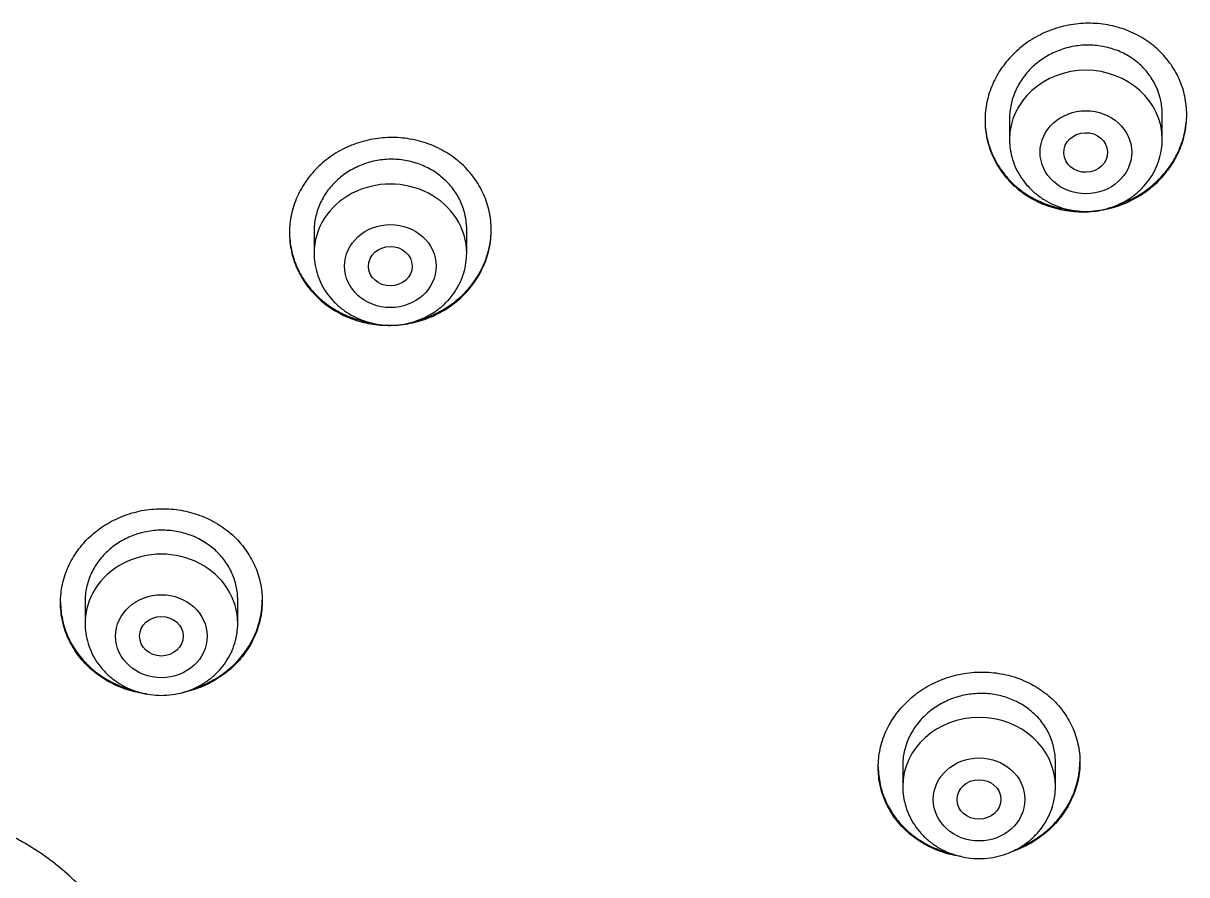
# Model space of a CAD drawing. Header units: millimetres. Extents: x 169 to 4368, y -1049 to 1924.
# Drawn here: x 459.86 to 461.994, y 1183.128 to 1184.69 of the extents above; entities that cross this region are included whole.
import ezdxf

# ---------------------------------------------------------------- set-up
doc = ezdxf.new("R2010")
doc.units = ezdxf.units.MM

msp = doc.modelspace()

# ---------------------------------------------------------------- linework, layer by layer
for p, q in [((461.6692, 1184.516), (461.6692, 1184.4774)), ((461.9492, 1184.4774), (461.9492, 1184.5235)), ((460.3935, 1184.309), (460.3935, 1184.2686)), ((460.6735, 1184.2686), (460.6735, 1184.3124)), ((459.9735, 1183.6352), (459.9735, 1183.5895)), ((460.2535, 1183.5895), (460.2535, 1183.6324)), ((461.7533, 1183.29), (461.7533, 1183.3355)), ((461.4733, 1183.3288), (461.4733, 1183.29))]:
    msp.add_line(p, q)
for centre, major_axis, start_param, end_param in [((461.8092, 1184.4774), (-0.14, 0), 3.141598, 6.283185), ((460.5335, 1184.2686), (0.14, 0), 0, 3.141593), ((460.1135, 1183.5895), (0.14, 0), 0, 3.141593), ((461.6133, 1183.29), (-0.14, 0), 3.141598, 6.283185)]:
    msp.add_ellipse(centre, major_axis=major_axis, ratio=0.906308, start_param=start_param, end_param=end_param)
for centre, major_axis, ratio in [((461.8092, 1184.4538), (-0.084, 0), 0.906308), ((461.8088, 1184.4534), (-0.0401, -0.0011), 0.906171), ((460.5335, 1184.245), (-0.084, 0), 0.906308), ((460.5334, 1184.2448), (-0.04, -0.0003), 0.907086), ((460.1135, 1183.5658), (0.084, 0), 0.906308), ((460.1135, 1183.5658), (-0.04, 0), 0.90637), ((461.6133, 1183.2664), (-0.084, 0), 0.906308), ((461.6131, 1183.2663), (-0.0401, -0.0003), 0.905509)]:
    msp.add_ellipse(centre, major_axis=major_axis, ratio=ratio)
for points, knots in [([(461.6242, 1184.5123), (461.6242, 1184.5237), (461.6254, 1184.535), (461.6289, 1184.5516), (461.6303, 1184.5571), (461.6338, 1184.5681), (461.6359, 1184.5735), (461.6429, 1184.5894), (461.6485, 1184.5995), (461.6586, 1184.6138), (461.6622, 1184.6185), (461.6699, 1184.6275), (461.6739, 1184.6318), (461.6867, 1184.6441), (461.696, 1184.6515), (461.7111, 1184.6615), (461.7163, 1184.6645), (461.727, 1184.6702), (461.7379, 1184.6753), (461.7492, 1184.6795), (461.7608, 1184.6831), (461.7667, 1184.6847), (461.7846, 1184.6886), (461.7966, 1184.69), (461.8147, 1184.6906), (461.8207, 1184.6905), (461.8328, 1184.6897), (461.8389, 1184.6891), (461.8567, 1184.6863), (461.8683, 1184.6834), (461.8851, 1184.6774), (461.8906, 1184.6751), (461.9014, 1184.6701), (461.9066, 1184.6673), (461.9217, 1184.6584), (461.9311, 1184.6515), (461.9441, 1184.6398), (461.9482, 1184.6357), (461.9559, 1184.6271), (461.9631, 1184.6183), (461.9693, 1184.6088), (461.9751, 1184.5989), (461.9777, 1184.5938), (461.9847, 1184.5783), (461.9882, 1184.5676), (461.9917, 1184.551), (461.9926, 1184.5454), (461.9939, 1184.5341), (461.9941, 1184.5285), (461.9942, 1184.5115), (461.993, 1184.5003), (461.9895, 1184.4835), (461.988, 1184.4779), (461.9845, 1184.467), (461.9804, 1184.4562), (461.9753, 1184.4459), (461.9696, 1184.4358), (461.9665, 1184.4308), (461.9564, 1184.4163), (461.9487, 1184.4074), (461.936, 1184.3951), (461.9315, 1184.3912), (461.9222, 1184.3837), (461.9173, 1184.3802), (461.9022, 1184.3703), (461.8916, 1184.3647), (461.8749, 1184.3577), (461.8691, 1184.3556), (461.8575, 1184.3519), (461.8517, 1184.3504), (461.8339, 1184.3465), (461.822, 1184.345), (461.8037, 1184.3444), (461.7976, 1184.3445), (461.7855, 1184.3453), (461.7736, 1184.3466), (461.7619, 1184.3489), (461.7502, 1184.3519), (461.7445, 1184.3536), (461.7276, 1184.3596), (461.7169, 1184.3646), (461.7018, 1184.3736), (461.6969, 1184.3768), (461.6874, 1184.3838), (461.6829, 1184.3875), (461.67, 1184.3991), (461.6623, 1184.4076), (461.6522, 1184.4214), (461.649, 1184.4263), (461.6432, 1184.4361), (461.6381, 1184.4462), (461.634, 1184.4567), (461.6304, 1184.4674), (461.6289, 1184.4729), (461.6254, 1184.4896), (461.6242, 1184.5008), (461.6242, 1184.5123)], [0, 0, 0, 0, 0.03125, 0.03125, 0.046875, 0.046875, 0.0625, 0.0625, 0.09375, 0.09375, 0.109375, 0.109375, 0.125, 0.125, 0.15625, 0.15625, 0.171875, 0.171875, 0.1875, 0.203125, 0.203125, 0.21875, 0.21875, 0.25, 0.25, 0.265625, 0.265625, 0.28125, 0.28125, 0.3125, 0.3125, 0.328125, 0.328125, 0.34375, 0.34375, 0.375, 0.375, 0.390625, 0.390625, 0.40625, 0.421875, 0.421875, 0.4375, 0.4375, 0.46875, 0.46875, 0.484375, 0.484375, 0.5, 0.5, 0.53125, 0.53125, 0.546875, 0.546875, 0.5625, 0.578125, 0.578125, 0.59375, 0.59375, 0.625, 0.625, 0.640625, 0.640625, 0.65625, 0.65625, 0.6875, 0.6875, 0.703125, 0.703125, 0.71875, 0.71875, 0.75, 0.75, 0.765625, 0.765625, 0.78125, 0.796875, 0.796875, 0.8125, 0.8125, 0.84375, 0.84375, 0.859375, 0.859375, 0.875, 0.875, 0.90625, 0.90625, 0.921875, 0.921875, 0.9375, 0.953125, 0.953125, 0.96875, 0.96875, 1, 1, 1, 1]), ([(461.9492, 1184.5235), (461.9492, 1184.5321), (461.9482, 1184.5406), (461.9456, 1184.5531), (461.9445, 1184.5572), (461.9418, 1184.5654), (461.9402, 1184.5694), (461.9349, 1184.5812), (461.9306, 1184.5886), (461.923, 1184.599), (461.9202, 1184.6024), (461.9144, 1184.6089), (461.9113, 1184.612), (461.9015, 1184.6208), (461.8945, 1184.626), (461.883, 1184.6329), (461.879, 1184.635), (461.8709, 1184.6388), (461.8626, 1184.6422), (461.854, 1184.6448), (461.8452, 1184.6471), (461.8407, 1184.648), (461.8271, 1184.6501), (461.818, 1184.6506), (461.8043, 1184.6502), (461.7998, 1184.6499), (461.7906, 1184.6488), (461.786, 1184.648), (461.7726, 1184.6451), (461.7639, 1184.6423), (461.7512, 1184.6371), (461.747, 1184.6351), (461.7389, 1184.6308), (461.735, 1184.6285), (461.7237, 1184.6211), (461.7166, 1184.6155), (461.7036, 1184.6029), (461.6978, 1184.5961), (461.6902, 1184.5853), (461.6879, 1184.5816), (461.6835, 1184.5739), (461.6816, 1184.5699), (461.6763, 1184.5579), (461.6737, 1184.5497), (461.671, 1184.5371), (461.6703, 1184.5328), (461.6694, 1184.5242), (461.6692, 1184.5199), (461.6692, 1184.5156), (461.6692, 1184.5156), (461.6692, 1184.5156)], [0, 0, 0, 0, 0.062493, 0.062493, 0.09374, 0.09374, 0.124986, 0.124986, 0.187479, 0.187479, 0.218726, 0.218726, 0.249972, 0.249972, 0.312465, 0.312465, 0.343712, 0.343712, 0.374958, 0.406205, 0.406205, 0.437451, 0.437451, 0.499944, 0.499944, 0.531191, 0.531191, 0.562437, 0.562437, 0.62493, 0.62493, 0.656177, 0.656177, 0.687423, 0.687423, 0.749916, 0.749916, 0.81241, 0.81241, 0.843656, 0.843656, 0.874903, 0.874903, 0.937396, 0.937396, 0.968642, 0.968642, 0.999889, 0.999889, 1, 1, 1, 1]), ([(461.6242, 1184.5134), (461.6242, 1184.5024), (461.6254, 1184.4915), (461.6289, 1184.4753), (461.6303, 1184.4698), (461.6339, 1184.4591), (461.6359, 1184.4537), (461.6429, 1184.4382), (461.6486, 1184.4284), (461.6587, 1184.4146), (461.6624, 1184.4101), (461.6701, 1184.4015), (461.6742, 1184.3974), (461.6871, 1184.3858), (461.6964, 1184.3789), (461.7116, 1184.3698), (461.7169, 1184.3671), (461.7276, 1184.362), (461.7385, 1184.3575), (461.7499, 1184.3541), (461.7615, 1184.3511), (461.7675, 1184.3499), (461.7761, 1184.3486), (461.7788, 1184.3482), (461.7815, 1184.3479)], [0, 0, 0, 0, 0.13511, 0.13511, 0.2045845, 0.2045845, 0.2740591, 0.2740591, 0.4130082, 0.4130082, 0.4824828, 0.4824828, 0.5519573, 0.5519573, 0.6909065, 0.6909065, 0.760381, 0.760381, 0.8298556, 0.8993301, 0.8993301, 0.9688047, 0.9688047, 1, 1, 1, 1]), ([(461.8665, 1184.3569), (461.8711, 1184.3584), (461.8757, 1184.3601), (461.8858, 1184.3643), (461.8913, 1184.3669), (461.902, 1184.3726), (461.9071, 1184.3756), (461.9221, 1184.3855), (461.9315, 1184.3929), (461.9487, 1184.4095), (461.9563, 1184.4184), (461.9663, 1184.4327), (461.9694, 1184.4376), (461.9751, 1184.4478), (461.9778, 1184.453), (461.9847, 1184.4689), (461.9882, 1184.4798), (461.9918, 1184.4965), (461.9927, 1184.5021), (461.9938, 1184.513), (461.9941, 1184.5182), (461.9941, 1184.5234)], [0, 0, 0, 0, 0.0634595, 0.0634595, 0.1420618, 0.1420618, 0.2206642, 0.2206642, 0.3778689, 0.3778689, 0.5350736, 0.5350736, 0.6136759, 0.6136759, 0.6922783, 0.6922783, 0.8494829, 0.8494829, 0.9280853, 0.9280853, 1, 1, 1, 1]), ([(460.3485, 1184.3059), (460.3485, 1184.3173), (460.3497, 1184.3285), (460.3532, 1184.3451), (460.3547, 1184.3506), (460.3582, 1184.3614), (460.3603, 1184.3668), (460.3672, 1184.3826), (460.3729, 1184.3925), (460.3829, 1184.4067), (460.3865, 1184.4113), (460.3943, 1184.4202), (460.3983, 1184.4244), (460.4111, 1184.4365), (460.4204, 1184.4438), (460.4356, 1184.4535), (460.4408, 1184.4565), (460.4515, 1184.462), (460.4624, 1184.4669), (460.4737, 1184.4709), (460.4853, 1184.4743), (460.4912, 1184.4758), (460.5091, 1184.4794), (460.5211, 1184.4807), (460.5393, 1184.4809), (460.5453, 1184.4808), (460.5574, 1184.4798), (460.5635, 1184.4791), (460.5813, 1184.476), (460.5929, 1184.4729), (460.6097, 1184.4667), (460.6152, 1184.4643), (460.626, 1184.4591), (460.6312, 1184.4563), (460.6462, 1184.4472), (460.6556, 1184.4402), (460.6685, 1184.4283), (460.6726, 1184.4241), (460.6803, 1184.4155), (460.6875, 1184.4066), (460.6937, 1184.397), (460.6995, 1184.3871), (460.7021, 1184.382), (460.7091, 1184.3664), (460.7126, 1184.3557), (460.7161, 1184.3392), (460.717, 1184.3336), (460.7182, 1184.3223), (460.7185, 1184.3167), (460.7185, 1184.2998), (460.7173, 1184.2886), (460.7138, 1184.2719), (460.7123, 1184.2664), (460.7088, 1184.2555), (460.7048, 1184.2449), (460.6996, 1184.2347), (460.694, 1184.2247), (460.6908, 1184.2198), (460.6807, 1184.2055), (460.6731, 1184.1967), (460.6603, 1184.1846), (460.6558, 1184.1807), (460.6464, 1184.1734), (460.6415, 1184.1699), (460.6265, 1184.1603), (460.6159, 1184.1549), (460.5991, 1184.1481), (460.5933, 1184.1461), (460.5817, 1184.1427), (460.5758, 1184.1412), (460.5581, 1184.1376), (460.5461, 1184.1363), (460.5278, 1184.1361), (460.5217, 1184.1363), (460.5096, 1184.1372), (460.4977, 1184.1386), (460.486, 1184.1412), (460.4744, 1184.1443), (460.4686, 1184.1461), (460.4517, 1184.1524), (460.4411, 1184.1575), (460.426, 1184.1667), (460.4211, 1184.17), (460.4116, 1184.1771), (460.4071, 1184.1808), (460.3943, 1184.1926), (460.3866, 1184.2011), (460.3764, 1184.2151), (460.3733, 1184.2199), (460.3676, 1184.2298), (460.3624, 1184.2399), (460.3583, 1184.2504), (460.3548, 1184.2612), (460.3533, 1184.2666), (460.3497, 1184.2833), (460.3485, 1184.2946), (460.3485, 1184.3059)], [0, 0, 0, 0, 0.03125, 0.03125, 0.046875, 0.046875, 0.0625, 0.0625, 0.09375, 0.09375, 0.109375, 0.109375, 0.125, 0.125, 0.15625, 0.15625, 0.171875, 0.171875, 0.1875, 0.203125, 0.203125, 0.21875, 0.21875, 0.25, 0.25, 0.265625, 0.265625, 0.28125, 0.28125, 0.3125, 0.3125, 0.328125, 0.328125, 0.34375, 0.34375, 0.375, 0.375, 0.390625, 0.390625, 0.40625, 0.421875, 0.421875, 0.4375, 0.4375, 0.46875, 0.46875, 0.484375, 0.484375, 0.5, 0.5, 0.53125, 0.53125, 0.546875, 0.546875, 0.5625, 0.578125, 0.578125, 0.59375, 0.59375, 0.625, 0.625, 0.640625, 0.640625, 0.65625, 0.65625, 0.6875, 0.6875, 0.703125, 0.703125, 0.71875, 0.71875, 0.75, 0.75, 0.765625, 0.765625, 0.78125, 0.796875, 0.796875, 0.8125, 0.8125, 0.84375, 0.84375, 0.859375, 0.859375, 0.875, 0.875, 0.90625, 0.90625, 0.921875, 0.921875, 0.9375, 0.953125, 0.953125, 0.96875, 0.96875, 1, 1, 1, 1]), ([(461.6692, 1184.4774), (461.6692, 1184.4707), (461.6701, 1184.4593), (461.6742, 1184.4403), (461.6811, 1184.4229), (461.6907, 1184.4061), (461.7027, 1184.391), (461.7168, 1184.3775), (461.7329, 1184.3661), (461.7506, 1184.3569), (461.7694, 1184.3503), (461.7891, 1184.3462), (461.8093, 1184.3449), (461.8294, 1184.3462), (461.8491, 1184.3503), (461.868, 1184.357), (461.8857, 1184.3662), (461.9018, 1184.3777), (461.9159, 1184.3912), (461.9279, 1184.4064), (461.9374, 1184.4233), (461.9442, 1184.4408), (461.9483, 1184.4596), (461.9492, 1184.4709), (461.9491, 1184.4774)], [0, 0, 0, 0, 0.043723, 0.08855, 0.133515, 0.178674, 0.224062, 0.269684, 0.315523, 0.361546, 0.407709, 0.453968, 0.500279, 0.546601, 0.592892, 0.639107, 0.685199, 0.73112, 0.776832, 0.822308, 0.867548, 0.912577, 0.957444, 1, 1, 1, 1]), ([(460.6735, 1184.3124), (460.6735, 1184.321), (460.6726, 1184.3295), (460.6699, 1184.3419), (460.6688, 1184.3461), (460.6662, 1184.3542), (460.6646, 1184.3583), (460.6593, 1184.3701), (460.655, 1184.3775), (460.6474, 1184.388), (460.6447, 1184.3914), (460.6388, 1184.398), (460.6357, 1184.4011), (460.626, 1184.41), (460.619, 1184.4154), (460.6075, 1184.4224), (460.6035, 1184.4245), (460.5954, 1184.4284), (460.5871, 1184.432), (460.5785, 1184.4347), (460.5697, 1184.4371), (460.5652, 1184.4381), (460.5517, 1184.4404), (460.5426, 1184.4411), (460.5289, 1184.4409), (460.5243, 1184.4406), (460.5151, 1184.4396), (460.5105, 1184.4389), (460.4971, 1184.4363), (460.4884, 1184.4337), (460.4756, 1184.4286), (460.4715, 1184.4267), (460.4634, 1184.4225), (460.4594, 1184.4203), (460.4481, 1184.413), (460.441, 1184.4075), (460.428, 1184.3952), (460.4222, 1184.3885), (460.4146, 1184.3778), (460.4122, 1184.3741), (460.4079, 1184.3665), (460.4059, 1184.3626), (460.4006, 1184.3507), (460.398, 1184.3425), (460.3953, 1184.33), (460.3946, 1184.3257), (460.3937, 1184.3172), (460.3935, 1184.3129), (460.3935, 1184.3086), (460.3935, 1184.3086), (460.3935, 1184.3086)], [0, 0, 0, 0, 0.062492, 0.062492, 0.093738, 0.093738, 0.124985, 0.124985, 0.187477, 0.187477, 0.218723, 0.218723, 0.249969, 0.249969, 0.312462, 0.312462, 0.343708, 0.343708, 0.374954, 0.4062, 0.4062, 0.437446, 0.437446, 0.499939, 0.499939, 0.531185, 0.531185, 0.562431, 0.562431, 0.624923, 0.624923, 0.656169, 0.656169, 0.687416, 0.687416, 0.749908, 0.749908, 0.8124, 0.8124, 0.843646, 0.843646, 0.874893, 0.874893, 0.937385, 0.937385, 0.968631, 0.968631, 0.999877, 0.999877, 1, 1, 1, 1]), ([(460.3485, 1184.307), (460.3486, 1184.296), (460.3498, 1184.2852), (460.3532, 1184.269), (460.3547, 1184.2636), (460.3582, 1184.2528), (460.3603, 1184.2475), (460.3672, 1184.2319), (460.3729, 1184.2221), (460.383, 1184.2082), (460.3866, 1184.2036), (460.3944, 1184.195), (460.3985, 1184.1908), (460.4113, 1184.1791), (460.4206, 1184.1721), (460.4358, 1184.1628), (460.441, 1184.16), (460.4517, 1184.1548), (460.4627, 1184.1501), (460.474, 1184.1465), (460.4851, 1184.1435), (460.4905, 1184.1423), (460.4959, 1184.1414)], [0, 0, 0, 0, 0.139943, 0.139943, 0.212159, 0.212159, 0.284375, 0.284375, 0.428807, 0.428807, 0.501023, 0.501023, 0.573239, 0.573239, 0.717672, 0.717672, 0.789888, 0.789888, 0.862104, 0.93432, 0.93432, 1, 1, 1, 1]), ([(460.5852, 1184.1458), (460.5917, 1184.1477), (460.5981, 1184.1499), (460.61, 1184.1546), (460.6155, 1184.1571), (460.6262, 1184.1626), (460.6314, 1184.1656), (460.6464, 1184.1751), (460.6557, 1184.1824), (460.673, 1184.1987), (460.6806, 1184.2075), (460.6907, 1184.2216), (460.6938, 1184.2265), (460.6995, 1184.2365), (460.7021, 1184.2417), (460.7091, 1184.2575), (460.7126, 1184.2683), (460.7161, 1184.2848), (460.717, 1184.2905), (460.7182, 1184.3014), (460.7185, 1184.3067), (460.7185, 1184.312)], [0, 0, 0, 0, 0.0857841, 0.0857841, 0.1623828, 0.1623828, 0.2389814, 0.2389814, 0.3921787, 0.3921787, 0.545376, 0.545376, 0.6219747, 0.6219747, 0.6985733, 0.6985733, 0.8517706, 0.8517706, 0.9283693, 0.9283693, 1, 1, 1, 1]), ([(460.3935, 1184.2686), (460.3935, 1184.2619), (460.3944, 1184.2505), (460.3986, 1184.2315), (460.4055, 1184.2141), (460.415, 1184.1973), (460.427, 1184.1822), (460.4412, 1184.1687), (460.4572, 1184.1573), (460.4749, 1184.1481), (460.4938, 1184.1415), (460.5135, 1184.1374), (460.5336, 1184.1361), (460.5538, 1184.1374), (460.5735, 1184.1415), (460.5924, 1184.1482), (460.61, 1184.1574), (460.6261, 1184.1689), (460.6403, 1184.1824), (460.6522, 1184.1976), (460.6617, 1184.2145), (460.6686, 1184.232), (460.6726, 1184.2508), (460.6735, 1184.2621), (460.6735, 1184.2686)], [0, 0, 0, 0, 0.043723, 0.08855, 0.133515, 0.178674, 0.224062, 0.269684, 0.315523, 0.361546, 0.407709, 0.453968, 0.500279, 0.546601, 0.592892, 0.639107, 0.685199, 0.73112, 0.776832, 0.822308, 0.867548, 0.912577, 0.957444, 1, 1, 1, 1]), ([(459.9285, 1183.6273), (459.9285, 1183.6386), (459.9297, 1183.6497), (459.9332, 1183.6661), (459.9347, 1183.6715), (459.9382, 1183.6823), (459.9403, 1183.6876), (459.9472, 1183.7032), (459.9529, 1183.713), (459.963, 1183.7271), (459.9666, 1183.7316), (459.9743, 1183.7404), (459.9784, 1183.7446), (459.9912, 1183.7565), (460.0005, 1183.7637), (460.0156, 1183.7732), (460.0209, 1183.7761), (460.0316, 1183.7815), (460.0425, 1183.7864), (460.0538, 1183.7903), (460.0654, 1183.7936), (460.0713, 1183.7951), (460.0892, 1183.7985), (460.1013, 1183.7997), (460.1194, 1183.7999), (460.1254, 1183.7997), (460.1375, 1183.7987), (460.1436, 1183.798), (460.1614, 1183.7949), (460.1729, 1183.7918), (460.1897, 1183.7855), (460.1953, 1183.7832), (460.206, 1183.778), (460.2112, 1183.7751), (460.2262, 1183.766), (460.2356, 1183.759), (460.2486, 1183.7472), (460.2526, 1183.7431), (460.2603, 1183.7345), (460.2675, 1183.7257), (460.2737, 1183.7161), (460.2795, 1183.7063), (460.2821, 1183.7012), (460.2891, 1183.6858), (460.2926, 1183.6751), (460.2961, 1183.6588), (460.297, 1183.6532), (460.2982, 1183.642), (460.2985, 1183.6364), (460.2985, 1183.6197), (460.2973, 1183.6086), (460.2938, 1183.5921), (460.2923, 1183.5866), (460.2888, 1183.5759), (460.2848, 1183.5653), (460.2796, 1183.5552), (460.2739, 1183.5453), (460.2708, 1183.5404), (460.2607, 1183.5263), (460.253, 1183.5176), (460.2402, 1183.5057), (460.2358, 1183.5019), (460.2264, 1183.4947), (460.2215, 1183.4913), (460.2064, 1183.4818), (460.1958, 1183.4764), (460.179, 1183.4698), (460.1732, 1183.4679), (460.162, 1183.4646), (460.1565, 1183.4633), (460.1509, 1183.4621)], [0, 0, 0, 0, 0.0435371, 0.0435371, 0.0653056, 0.0653056, 0.0870742, 0.0870742, 0.1306113, 0.1306113, 0.1523798, 0.1523798, 0.1741484, 0.1741484, 0.2176855, 0.2176855, 0.239454, 0.239454, 0.2612226, 0.2829911, 0.2829911, 0.3047597, 0.3047597, 0.3482967, 0.3482967, 0.3700653, 0.3700653, 0.3918338, 0.3918338, 0.4353709, 0.4353709, 0.4571395, 0.4571395, 0.478908, 0.478908, 0.5224451, 0.5224451, 0.5442137, 0.5442137, 0.5659822, 0.5877508, 0.5877508, 0.6095193, 0.6095193, 0.6530564, 0.6530564, 0.6748249, 0.6748249, 0.6965935, 0.6965935, 0.7401306, 0.7401306, 0.7618991, 0.7618991, 0.7836677, 0.8054362, 0.8054362, 0.8272048, 0.8272048, 0.8707419, 0.8707419, 0.8925104, 0.8925104, 0.914279, 0.914279, 0.957816, 0.957816, 0.9795846, 0.9795846, 1, 1, 1, 1]), ([(460.2535, 1183.6324), (460.2535, 1183.641), (460.2526, 1183.6493), (460.2499, 1183.6617), (460.2488, 1183.6658), (460.2462, 1183.6739), (460.2446, 1183.6779), (460.2393, 1183.6896), (460.235, 1183.697), (460.2274, 1183.7075), (460.2247, 1183.7109), (460.2188, 1183.7174), (460.2157, 1183.7205), (460.206, 1183.7294), (460.199, 1183.7346), (460.1875, 1183.7416), (460.1835, 1183.7438), (460.1754, 1183.7477), (460.1672, 1183.7512), (460.1586, 1183.754), (460.1498, 1183.7564), (460.1453, 1183.7574), (460.1317, 1183.7597), (460.1227, 1183.7604), (460.109, 1183.7603), (460.1044, 1183.7601), (460.0952, 1183.7591), (460.0906, 1183.7585), (460.0772, 1183.7559), (460.0684, 1183.7533), (460.0557, 1183.7484), (460.0515, 1183.7465), (460.0434, 1183.7424), (460.0395, 1183.7402), (460.0281, 1183.7331), (460.0211, 1183.7277), (460.008, 1183.7155), (460.0022, 1183.7089), (459.9946, 1183.6983), (459.9922, 1183.6947), (459.9879, 1183.6872), (459.9859, 1183.6833), (459.9807, 1183.6715), (459.978, 1183.6634), (459.9753, 1183.651), (459.9746, 1183.6468), (459.9737, 1183.6383), (459.9735, 1183.634), (459.9735, 1183.6298), (459.9735, 1183.6298), (459.9735, 1183.6298)], [0, 0, 0, 0, 0.062493, 0.062493, 0.093739, 0.093739, 0.124986, 0.124986, 0.187478, 0.187478, 0.218725, 0.218725, 0.249971, 0.249971, 0.312464, 0.312464, 0.34371, 0.34371, 0.374957, 0.406203, 0.406203, 0.43745, 0.43745, 0.499942, 0.499942, 0.531189, 0.531189, 0.562435, 0.562435, 0.624928, 0.624928, 0.656174, 0.656174, 0.687421, 0.687421, 0.749914, 0.749914, 0.812406, 0.812406, 0.843653, 0.843653, 0.874899, 0.874899, 0.937392, 0.937392, 0.968638, 0.968638, 0.999885, 0.999885, 1, 1, 1, 1]), ([(459.9285, 1183.6284), (459.9286, 1183.6174), (459.9298, 1183.6067), (459.9332, 1183.5907), (459.9347, 1183.5853), (459.9382, 1183.5746), (459.9403, 1183.5693), (459.9472, 1183.5539), (459.9529, 1183.5441), (459.963, 1183.5303), (459.9666, 1183.5258), (459.9744, 1183.5171), (459.9784, 1183.513), (459.9913, 1183.5013), (460.0006, 1183.4944), (460.0157, 1183.4851), (460.021, 1183.4823), (460.0317, 1183.4771), (460.0426, 1183.4725), (460.054, 1183.4688), (460.0604, 1183.4671), (460.061, 1183.4669), (460.0616, 1183.4668)], [0, 0, 0, 0, 0.148555, 0.148555, 0.225232, 0.225232, 0.301909, 0.301909, 0.455262, 0.455262, 0.531939, 0.531939, 0.608616, 0.608616, 0.761969, 0.761969, 0.838646, 0.838646, 0.915323, 0.992, 0.992, 1, 1, 1, 1]), ([(460.0862, 1183.4599), (460.0834, 1183.4602), (460.0746, 1183.4616), (460.0659, 1183.4635), (460.0543, 1183.4666), (460.0485, 1183.4684), (460.0317, 1183.4747), (460.021, 1183.4798), (460.0059, 1183.489), (460.001, 1183.4923), (459.9916, 1183.4993), (459.9871, 1183.503), (459.9743, 1183.5147), (459.9666, 1183.5233), (459.9564, 1183.5371), (459.9533, 1183.542), (459.9476, 1183.5518), (459.9424, 1183.5618), (459.9383, 1183.5722), (459.9348, 1183.5829), (459.9333, 1183.5883), (459.9297, 1183.6049), (459.9285, 1183.616), (459.9285, 1183.6273)], [0, 0, 0, 0, 0.033143, 0.102204, 0.102204, 0.171266, 0.171266, 0.309388, 0.309388, 0.378449, 0.378449, 0.44751, 0.44751, 0.585633, 0.585633, 0.654694, 0.654694, 0.723755, 0.792816, 0.792816, 0.861878, 0.861878, 1, 1, 1, 1]), ([(460.1744, 1183.4705), (460.1777, 1183.4716), (460.181, 1183.4728), (460.1899, 1183.4762), (460.1954, 1183.4787), (460.2061, 1183.4841), (460.2113, 1183.487), (460.2263, 1183.4964), (460.2357, 1183.5036), (460.2529, 1183.5197), (460.2606, 1183.5284), (460.2706, 1183.5423), (460.2737, 1183.5471), (460.2795, 1183.5571), (460.2821, 1183.5622), (460.2891, 1183.5778), (460.2926, 1183.5885), (460.2961, 1183.6049), (460.297, 1183.6105), (460.2982, 1183.6213), (460.2985, 1183.6266), (460.2985, 1183.6318)], [0, 0, 0, 0, 0.046584, 0.046584, 0.126449, 0.126449, 0.206314, 0.206314, 0.366044, 0.366044, 0.525775, 0.525775, 0.60564, 0.60564, 0.685505, 0.685505, 0.845235, 0.845235, 0.925101, 0.925101, 1, 1, 1, 1]), ([(459.9735, 1183.5895), (459.9735, 1183.5827), (459.9744, 1183.5713), (459.9786, 1183.5524), (459.9855, 1183.5349), (459.995, 1183.5181), (460.007, 1183.503), (460.0212, 1183.4895), (460.0372, 1183.4781), (460.0549, 1183.469), (460.0738, 1183.4623), (460.0935, 1183.4582), (460.1136, 1183.4569), (460.1338, 1183.4583), (460.1535, 1183.4624), (460.1724, 1183.4691), (460.19, 1183.4783), (460.2061, 1183.4897), (460.2203, 1183.5033), (460.2322, 1183.5185), (460.2417, 1183.5353), (460.2486, 1183.5528), (460.2526, 1183.5717), (460.2535, 1183.5829), (460.2535, 1183.5895)], [0, 0, 0, 0, 0.043723, 0.08855, 0.133515, 0.178674, 0.224062, 0.269684, 0.315523, 0.361546, 0.407709, 0.453968, 0.500279, 0.546601, 0.592892, 0.639107, 0.685199, 0.73112, 0.776832, 0.822308, 0.867548, 0.912577, 0.957444, 1, 1, 1, 1]), ([(461.4283, 1183.3253), (461.4283, 1183.3365), (461.4295, 1183.3476), (461.433, 1183.364), (461.4345, 1183.3694), (461.438, 1183.3802), (461.4401, 1183.3856), (461.447, 1183.4012), (461.4527, 1183.4111), (461.4628, 1183.4252), (461.4664, 1183.4298), (461.4741, 1183.4387), (461.4782, 1183.4429), (461.491, 1183.455), (461.5003, 1183.4623), (461.5154, 1183.472), (461.5207, 1183.475), (461.5313, 1183.4805), (461.5422, 1183.4855), (461.5536, 1183.4896), (461.5651, 1183.4931), (461.5711, 1183.4946), (461.589, 1183.4984), (461.601, 1183.4998), (461.619, 1183.5002), (461.6251, 1183.5001), (461.6372, 1183.4994), (461.6432, 1183.4987), (461.661, 1183.4959), (461.6726, 1183.493), (461.6894, 1183.4871), (461.6949, 1183.4848), (461.7057, 1183.4798), (461.7109, 1183.4771), (461.7259, 1183.4683), (461.7353, 1183.4615), (461.7482, 1183.4499), (461.7523, 1183.4459), (461.76, 1183.4375), (461.7672, 1183.4287), (461.7735, 1183.4194), (461.7792, 1183.4097), (461.7818, 1183.4046), (461.7888, 1183.3893), (461.7923, 1183.3788), (461.7959, 1183.3625), (461.7968, 1183.357), (461.798, 1183.3458), (461.7983, 1183.3403), (461.7983, 1183.3236), (461.7971, 1183.3125), (461.7936, 1183.296), (461.7921, 1183.2905), (461.7886, 1183.2797), (461.7845, 1183.2692), (461.7794, 1183.259), (461.7737, 1183.249), (461.7705, 1183.2441), (461.7604, 1183.2299), (461.7528, 1183.2211), (461.74, 1183.209), (461.7355, 1183.2052), (461.7261, 1183.1978), (461.7212, 1183.1943), (461.7061, 1183.1847), (461.6955, 1183.1792), (461.6802, 1183.1729), (461.676, 1183.1713), (461.6717, 1183.1699)], [0, 0, 0, 0, 0.044698, 0.044698, 0.067046, 0.067046, 0.089395, 0.089395, 0.134093, 0.134093, 0.156442, 0.156442, 0.17879, 0.17879, 0.223488, 0.223488, 0.245837, 0.245837, 0.268186, 0.290534, 0.290534, 0.312883, 0.312883, 0.357581, 0.357581, 0.37993, 0.37993, 0.402278, 0.402278, 0.446976, 0.446976, 0.469325, 0.469325, 0.491674, 0.491674, 0.536371, 0.536371, 0.55872, 0.55872, 0.581069, 0.603418, 0.603418, 0.625767, 0.625767, 0.670464, 0.670464, 0.692813, 0.692813, 0.715162, 0.715162, 0.759859, 0.759859, 0.782208, 0.782208, 0.804557, 0.826906, 0.826906, 0.849255, 0.849255, 0.893952, 0.893952, 0.916301, 0.916301, 0.93865, 0.93865, 0.983347, 0.983347, 1, 1, 1, 1]), ([(461.7533, 1183.3355), (461.7533, 1183.3441), (461.7524, 1183.3524), (461.7497, 1183.3647), (461.7486, 1183.3687), (461.7459, 1183.3768), (461.7444, 1183.3808), (461.7391, 1183.3923), (461.7348, 1183.3996), (461.7271, 1183.4099), (461.7244, 1183.4133), (461.7185, 1183.4197), (461.7154, 1183.4227), (461.7057, 1183.4314), (461.6987, 1183.4366), (461.6872, 1183.4433), (461.6832, 1183.4454), (461.6751, 1183.4492), (461.6668, 1183.4525), (461.6582, 1183.4551), (461.6495, 1183.4574), (461.645, 1183.4583), (461.6314, 1183.4604), (461.6223, 1183.461), (461.6087, 1183.4606), (461.6041, 1183.4603), (461.5949, 1183.4592), (461.5903, 1183.4585), (461.5769, 1183.4557), (461.5682, 1183.453), (461.5555, 1183.4479), (461.5513, 1183.4459), (461.5432, 1183.4417), (461.5393, 1183.4395), (461.5279, 1183.4322), (461.5208, 1183.4267), (461.5078, 1183.4144), (461.502, 1183.4077), (461.4944, 1183.3971), (461.492, 1183.3934), (461.4877, 1183.3859), (461.4857, 1183.382), (461.4804, 1183.3701), (461.4778, 1183.362), (461.4751, 1183.3496), (461.4744, 1183.3454), (461.4735, 1183.3369), (461.4733, 1183.3327), (461.4733, 1183.3285), (461.4733, 1183.3284), (461.4733, 1183.3284)], [0, 0, 0, 0, 0.062493, 0.062493, 0.09374, 0.09374, 0.124987, 0.124987, 0.18748, 0.18748, 0.218727, 0.218727, 0.249973, 0.249973, 0.312467, 0.312467, 0.343714, 0.343714, 0.37496, 0.406207, 0.406207, 0.437454, 0.437454, 0.499947, 0.499947, 0.531194, 0.531194, 0.56244, 0.56244, 0.624934, 0.624934, 0.65618, 0.65618, 0.687427, 0.687427, 0.74992, 0.74992, 0.812414, 0.812414, 0.84366, 0.84366, 0.874907, 0.874907, 0.937401, 0.937401, 0.968647, 0.968647, 0.999894, 0.999894, 1, 1, 1, 1]), ([(461.6879, 1183.1782), (461.6922, 1183.1801), (461.6964, 1183.1821), (461.7059, 1183.187), (461.7111, 1183.19), (461.7261, 1183.1996), (461.7354, 1183.2068), (461.7527, 1183.2232), (461.7603, 1183.232), (461.7704, 1183.246), (461.7735, 1183.2509), (461.7792, 1183.2609), (461.7819, 1183.266), (461.7888, 1183.2817), (461.7923, 1183.2924), (461.7959, 1183.3088), (461.7968, 1183.3144), (461.7979, 1183.3252), (461.7982, 1183.3304), (461.7983, 1183.3356)], [0, 0, 0, 0, 0.065718, 0.065718, 0.151155, 0.151155, 0.322027, 0.322027, 0.4929, 0.4929, 0.578336, 0.578336, 0.663773, 0.663773, 0.834645, 0.834645, 0.920082, 0.920082, 1, 1, 1, 1]), ([(461.4283, 1183.3263), (461.4284, 1183.3154), (461.4296, 1183.3048), (461.433, 1183.2889), (461.4345, 1183.2835), (461.438, 1183.2729), (461.4401, 1183.2676), (461.4471, 1183.2523), (461.4528, 1183.2427), (461.4628, 1183.229), (461.4665, 1183.2246), (461.4742, 1183.2161), (461.4783, 1183.2121), (461.4911, 1183.2007), (461.5005, 1183.1939), (461.5157, 1183.1849), (461.5209, 1183.1821), (461.5316, 1183.1772), (461.5425, 1183.1727), (461.5539, 1183.1693), (461.5601, 1183.1677), (461.5604, 1183.1676), (461.5608, 1183.1675)], [0, 0, 0, 0, 0.1489842, 0.1489842, 0.2258933, 0.2258933, 0.3028024, 0.3028024, 0.4566207, 0.4566207, 0.5335298, 0.5335298, 0.6104389, 0.6104389, 0.7642571, 0.7642571, 0.8411662, 0.8411662, 0.9180754, 0.9949845, 0.9949845, 1, 1, 1, 1]), ([(461.5802, 1183.1616), (461.5793, 1183.1618), (461.5725, 1183.1628), (461.5658, 1183.1641), (461.5542, 1183.1671), (461.5484, 1183.1688), (461.5316, 1183.1748), (461.5209, 1183.1797), (461.5058, 1183.1886), (461.5009, 1183.1918), (461.4915, 1183.1986), (461.487, 1183.2023), (461.4741, 1183.2137), (461.4664, 1183.2221), (461.4563, 1183.2358), (461.4531, 1183.2405), (461.4474, 1183.2502), (461.4422, 1183.2602), (461.4381, 1183.2705), (461.4346, 1183.2811), (461.4331, 1183.2865), (461.4295, 1183.3029), (461.4283, 1183.314), (461.4283, 1183.3253)], [0, 0, 0, 0, 0.010437, 0.0811201, 0.0811201, 0.1518032, 0.1518032, 0.2931693, 0.2931693, 0.3638524, 0.3638524, 0.4345354, 0.4345354, 0.5759016, 0.5759016, 0.6465847, 0.6465847, 0.7172677, 0.7879508, 0.7879508, 0.8586339, 0.8586339, 1, 1, 1, 1]), ([(461.4733, 1183.29), (461.4733, 1183.2833), (461.4742, 1183.2719), (461.4784, 1183.2529), (461.4853, 1183.2355), (461.4948, 1183.2187), (461.5068, 1183.2036), (461.5209, 1183.1901), (461.537, 1183.1787), (461.5547, 1183.1695), (461.5736, 1183.1629), (461.5933, 1183.1588), (461.6134, 1183.1575), (461.6335, 1183.1588), (461.6533, 1183.1629), (461.6721, 1183.1696), (461.6898, 1183.1788), (461.7059, 1183.1903), (461.72, 1183.2038), (461.732, 1183.219), (461.7415, 1183.2359), (461.7484, 1183.2534), (461.7524, 1183.2722), (461.7533, 1183.2835), (461.7533, 1183.29)], [0, 0, 0, 0, 0.043723, 0.08855, 0.133515, 0.178674, 0.224062, 0.269684, 0.315523, 0.361546, 0.407709, 0.453968, 0.500279, 0.546601, 0.592892, 0.639107, 0.685199, 0.73112, 0.776832, 0.822308, 0.867548, 0.912577, 0.957444, 1, 1, 1, 1]), ([(460.0862, 1182.8134), (460.0861, 1182.7842), (460.0829, 1182.7554), (460.0736, 1182.7129), (460.0698, 1182.6989), (460.0628, 1182.678), (460.0603, 1182.671), (460.0549, 1182.6573), (460.052, 1182.6505), (460.0368, 1182.6169), (460.0219, 1182.5914), (459.9999, 1182.5612), (459.9953, 1182.5553), (459.9858, 1182.5436), (459.9809, 1182.5378), (459.9656, 1182.5208), (459.955, 1182.51), (459.9214, 1182.4793), (459.897, 1182.4609), (459.8638, 1182.4406), (459.8571, 1182.4366), (459.8434, 1182.4291), (459.8364, 1182.4255), (459.8155, 1182.4152), (459.7869, 1182.4028), (459.7571, 1182.3929), (459.7344, 1182.3865), (459.7267, 1182.3846), (459.7113, 1182.381), (459.7034, 1182.3794), (459.6644, 1182.3721), (459.6329, 1182.3692), (459.5856, 1182.3691), (459.5697, 1182.3697), (459.5459, 1182.3718), (459.538, 1182.3727), (459.5222, 1182.3748), (459.5144, 1182.376), (459.4756, 1182.3829), (459.4454, 1182.3912), (459.4088, 1182.4049), (459.4016, 1182.4079), (459.3871, 1182.414), (459.38, 1182.4173), (459.359, 1182.4275), (459.3454, 1182.4349), (459.3061, 1182.4588), (459.2816, 1182.4771), (459.2534, 1182.5028), (459.2479, 1182.5081), (459.2373, 1182.5188), (459.2321, 1182.5243), (459.2171, 1182.541), (459.1983, 1182.5641), (459.182, 1182.5888), (459.1671, 1182.6144), (459.1602, 1182.6276), (459.142, 1182.6678), (459.1329, 1182.6954), (459.1237, 1182.7379), (459.1213, 1182.7523), (459.1182, 1182.7814), (459.1167, 1182.8105), (459.1183, 1182.8396), (459.1207, 1182.8614), (459.1217, 1182.8686), (459.124, 1182.883), (459.1254, 1182.8902), (459.1332, 1182.9257), (459.1424, 1182.9533), (459.1607, 1182.9936), (459.1676, 1183.0069), (459.1827, 1183.0326), (459.199, 1183.0574), (459.2178, 1183.0806), (459.2329, 1183.0975), (459.2381, 1183.103), (459.2488, 1183.1138), (459.2543, 1183.1191), (459.2826, 1183.145), (459.3072, 1183.1634), (459.3466, 1183.1875), (459.3602, 1183.195), (459.3812, 1183.2053), (459.3884, 1183.2086), (459.4028, 1183.2149), (459.4101, 1183.2179), (459.4468, 1183.2318), (459.477, 1183.2403), (459.5158, 1183.2475), (459.5236, 1183.2487), (459.5394, 1183.2509), (459.5473, 1183.2518), (459.5712, 1183.254), (459.587, 1183.2548), (459.6344, 1183.2549), (459.6658, 1183.2522), (459.7048, 1183.2452), (459.7127, 1183.2436), (459.7281, 1183.2401), (459.7358, 1183.2382), (459.7585, 1183.2319), (459.7882, 1183.2223), (459.8167, 1183.21), (459.8377, 1183.1998), (459.8446, 1183.1963), (459.8582, 1183.1888), (459.865, 1183.1849), (459.8981, 1183.1648), (459.9224, 1183.1465), (459.9559, 1183.116), (459.9665, 1183.1053), (459.9817, 1183.0884), (459.9866, 1183.0827), (459.9961, 1183.071), (460.0006, 1183.0651), (460.0225, 1183.0351), (460.0374, 1183.0097), (460.0525, 1182.9762), (460.0554, 1182.9694), (460.0607, 1182.9557), (460.0632, 1182.9488), (460.0701, 1182.9279), (460.0739, 1182.9139), (460.0831, 1182.8715), (460.0862, 1182.8427), (460.0862, 1182.8134)], [0, 0, 0, 0, 0.03125, 0.03125, 0.046875, 0.046875, 0.054687, 0.054687, 0.0625, 0.0625, 0.09375, 0.09375, 0.101562, 0.101562, 0.109375, 0.109375, 0.125, 0.125, 0.15625, 0.15625, 0.164062, 0.164062, 0.171875, 0.171875, 0.1875, 0.203125, 0.203125, 0.210937, 0.210937, 0.21875, 0.21875, 0.25, 0.25, 0.265625, 0.265625, 0.273437, 0.273437, 0.28125, 0.28125, 0.3125, 0.3125, 0.320312, 0.320312, 0.328125, 0.328125, 0.34375, 0.34375, 0.375, 0.375, 0.382812, 0.382812, 0.390625, 0.390625, 0.40625, 0.421875, 0.421875, 0.4375, 0.4375, 0.46875, 0.46875, 0.484375, 0.484375, 0.5, 0.515625, 0.515625, 0.523437, 0.523437, 0.53125, 0.53125, 0.5625, 0.5625, 0.578125, 0.578125, 0.59375, 0.609375, 0.609375, 0.617187, 0.617187, 0.625, 0.625, 0.65625, 0.65625, 0.671875, 0.671875, 0.679687, 0.679687, 0.6875, 0.6875, 0.71875, 0.71875, 0.726562, 0.726562, 0.734375, 0.734375, 0.75, 0.75, 0.78125, 0.78125, 0.789062, 0.789062, 0.796875, 0.796875, 0.8125, 0.828125, 0.828125, 0.835937, 0.835937, 0.84375, 0.84375, 0.875, 0.875, 0.890625, 0.890625, 0.898437, 0.898437, 0.90625, 0.90625, 0.9375, 0.9375, 0.945312, 0.945312, 0.953125, 0.953125, 0.96875, 0.96875, 1, 1, 1, 1])]:
    msp.add_open_spline(points, degree=3, knots=knots)

doc.saveas('drawing.dxf')
